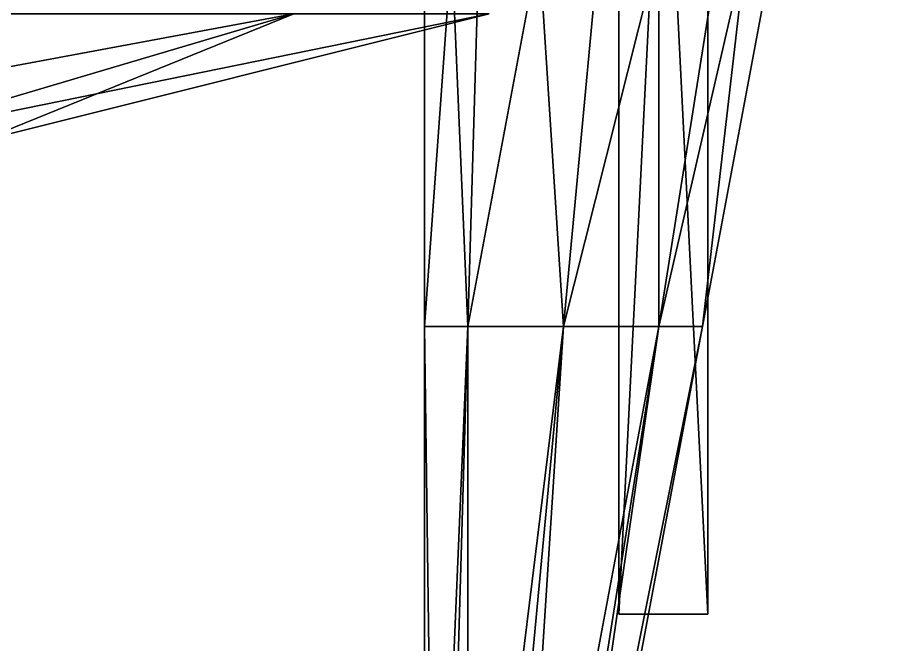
# Model space of a CAD drawing. Header units: metres. Extents: x -1.99 to 2.18, y -3.57 to 1.69.
# Drawn here: x 0.788 to 1.675, y -0.322 to 0.313 of the extents above; entities that cross this region are included whole.
import ezdxf

# ---------------------------------------------------------------- set-up
doc = ezdxf.new("R2010")
doc.units = ezdxf.units.M

msp = doc.modelspace()

# ---------------------------------------------------------------- linework, layer by layer
at = {"layer": 'Prism'}
for points in [[(1.39662, -0.29121, 0), (1.48662, 1.50879, -0.50625), (1.39662, 1.50879, -0.50625)], [(1.39662, -0.29121, 0), (1.48662, -0.29121, 0), (1.48662, 1.50879, -0.50625)], [(1.39662, 1.50879, 0.50625), (1.48662, -0.29121, 0), (1.39662, -0.29121, 0)], [(1.39662, 1.50879, 0.50625), (1.48662, 1.50879, 0.50625), (1.48662, -0.29121, 0)], [(1.39662, -0.29121, 0), (1.39662, 1.50879, -0.50625), (1.39662, 1.50879, 0.50625)], [(1.48662, 1.50879, -0.50625), (1.48662, -0.29121, 0), (1.48662, 1.50879, 0.50625)]]:
    msp.add_3dface(points, dxfattribs=at)
at = {"layer": 'Pyramid'}
for points in [[(0.375, 0.1875, 0.075), (1.06787, 0.31641, 0.03955), (0.63281, 0.1875, 0.02344)], [(0.375, 0.1875, 0.075), (0.63281, 0.31641, 0.12656), (1.06787, 0.31641, 0.03955)], [(0.63281, 0.1875, -0.02344), (1.06787, 0.31641, -0.03955), (0.63281, 0.31641, -0.12656)], [(0.75, 0.1875, 0), (1.06787, 0.31641, -0.03955), (0.63281, 0.1875, -0.02344)], [(0.63281, 0.1875, 0.02344), (1.26562, 0.31641, 0), (0.75, 0.1875, 0)], [(0.63281, 0.1875, 0.02344), (1.06787, 0.31641, 0.03955), (1.26562, 0.31641, 0)], [(0.75, 0.1875, 0), (1.26562, 0.31641, 0), (1.06787, 0.31641, -0.03955)]]:
    msp.add_3dface(points, dxfattribs=at)
at = {"layer": 'Pyramid 1'}
for points in [[(1.2, 0, 0.29004), (1.2, 1.03125, 0.71191), (1.2, 0, 0.42188)], [(1.2, 0, 0.29004), (1.2, 1.03125, 0.48944), (1.2, 1.03125, 0.71191)], [(1.2, 0, 0), (1.2, 1.03125, 0.48944), (1.2, 0, 0.29004)], [(1.2, 0, 0), (1.2, 1.03125, 0), (1.2, 1.03125, 0.48944)], [(1.2, 0, -0.29004), (1.2, 1.03125, 0), (1.2, 0, 0)], [(1.2, 0, -0.29004), (1.2, 1.03125, -0.48944), (1.2, 1.03125, 0)], [(1.2, 0, -0.42188), (1.2, 1.03125, -0.48944), (1.2, 0, -0.29004)], [(1.2, 0, -0.42188), (1.2, 1.03125, -0.71191), (1.2, 1.03125, -0.48944)], [(1.24394, 0, -0.35596), (1.2, 1.03125, -0.71191), (1.2, 0, -0.42188)], [(1.24394, 0, -0.35596), (1.27416, 1.03125, -0.60068), (1.2, 1.03125, -0.71191)], [(1.2, 0, 0.42188), (1.27416, 1.03125, 0.60068), (1.24394, 0, 0.35596)], [(1.2, 0, 0.42188), (1.2, 1.03125, 0.71191), (1.27416, 1.03125, 0.60068)], [(1.34062, 0, -0.21094), (1.27416, 1.03125, -0.60068), (1.24394, 0, -0.35596)], [(1.24394, 0, 0.35596), (1.4373, 1.03125, 0.35596), (1.34062, 0, 0.21094)], [(1.24394, 0, 0.35596), (1.27416, 1.03125, 0.60068), (1.4373, 1.03125, 0.35596)], [(1.34062, 0, -0.21094), (1.4373, 1.03125, -0.35596), (1.27416, 1.03125, -0.60068)], [(1.4373, 0, -0.06592), (1.4373, 1.03125, -0.35596), (1.34062, 0, -0.21094)], [(1.34062, 0, 0.21094), (1.60045, 1.03125, 0.11124), (1.4373, 0, 0.06592)], [(1.34062, 0, 0.21094), (1.4373, 1.03125, 0.35596), (1.60045, 1.03125, 0.11124)], [(1.4373, 0, -0.06592), (1.60045, 1.03125, -0.11124), (1.4373, 1.03125, -0.35596)], [(1.48125, 0, 0), (1.60045, 1.03125, -0.11124), (1.4373, 0, -0.06592)], [(1.4373, 0, 0.06592), (1.67461, 1.03125, 0), (1.48125, 0, 0)], [(1.4373, 0, 0.06592), (1.60045, 1.03125, 0.11124), (1.67461, 1.03125, 0)], [(1.48125, 0, 0), (1.67461, 1.03125, 0), (1.60045, 1.03125, -0.11124)], [(1.2, -1.03125, 0.09064), (1.2, 0, 0.42188), (1.2, -1.03125, 0.13184)], [(1.2, -1.03125, 0.09064), (1.2, 0, 0.29004), (1.2, 0, 0.42188)], [(1.2, -1.03125, 0), (1.2, 0, 0.29004), (1.2, -1.03125, 0.09064)], [(1.2, -1.03125, 0), (1.2, 0, 0), (1.2, 0, 0.29004)], [(1.2, -1.03125, -0.09064), (1.2, 0, 0), (1.2, -1.03125, 0)], [(1.2, -1.03125, -0.09064), (1.2, 0, -0.29004), (1.2, 0, 0)], [(1.2, -1.03125, -0.13184), (1.2, 0, -0.29004), (1.2, -1.03125, -0.09064)], [(1.2, -1.03125, -0.13184), (1.2, 0, -0.42188), (1.2, 0, -0.29004)], [(1.21373, -1.03125, -0.11124), (1.2, 0, -0.42188), (1.2, -1.03125, -0.13184)], [(1.21373, -1.03125, -0.11124), (1.24394, 0, -0.35596), (1.2, 0, -0.42188)], [(1.2, -1.03125, 0.13184), (1.24394, 0, 0.35596), (1.21373, -1.03125, 0.11124)], [(1.2, -1.03125, 0.13184), (1.2, 0, 0.42188), (1.24394, 0, 0.35596)], [(1.24395, -1.03125, -0.06592), (1.24394, 0, -0.35596), (1.21373, -1.03125, -0.11124)], [(1.21373, -1.03125, 0.11124), (1.34062, 0, 0.21094), (1.24395, -1.03125, 0.06592)], [(1.21373, -1.03125, 0.11124), (1.24394, 0, 0.35596), (1.34062, 0, 0.21094)], [(1.24395, -1.03125, -0.06592), (1.34062, 0, -0.21094), (1.24394, 0, -0.35596)], [(1.27416, -1.03125, -0.0206), (1.34062, 0, -0.21094), (1.24395, -1.03125, -0.06592)], [(1.24395, -1.03125, 0.06592), (1.4373, 0, 0.06592), (1.27416, -1.03125, 0.0206)], [(1.24395, -1.03125, 0.06592), (1.34062, 0, 0.21094), (1.4373, 0, 0.06592)], [(1.27416, -1.03125, -0.0206), (1.4373, 0, -0.06592), (1.34062, 0, -0.21094)], [(1.28789, -1.03125, 0), (1.4373, 0, -0.06592), (1.27416, -1.03125, -0.0206)], [(1.27416, -1.03125, 0.0206), (1.48125, 0, 0), (1.28789, -1.03125, 0)], [(1.27416, -1.03125, 0.0206), (1.4373, 0, 0.06592), (1.48125, 0, 0)], [(1.28789, -1.03125, 0), (1.48125, 0, 0), (1.4373, 0, -0.06592)]]:
    msp.add_3dface(points, dxfattribs=at)

doc.saveas('drawing.dxf')
